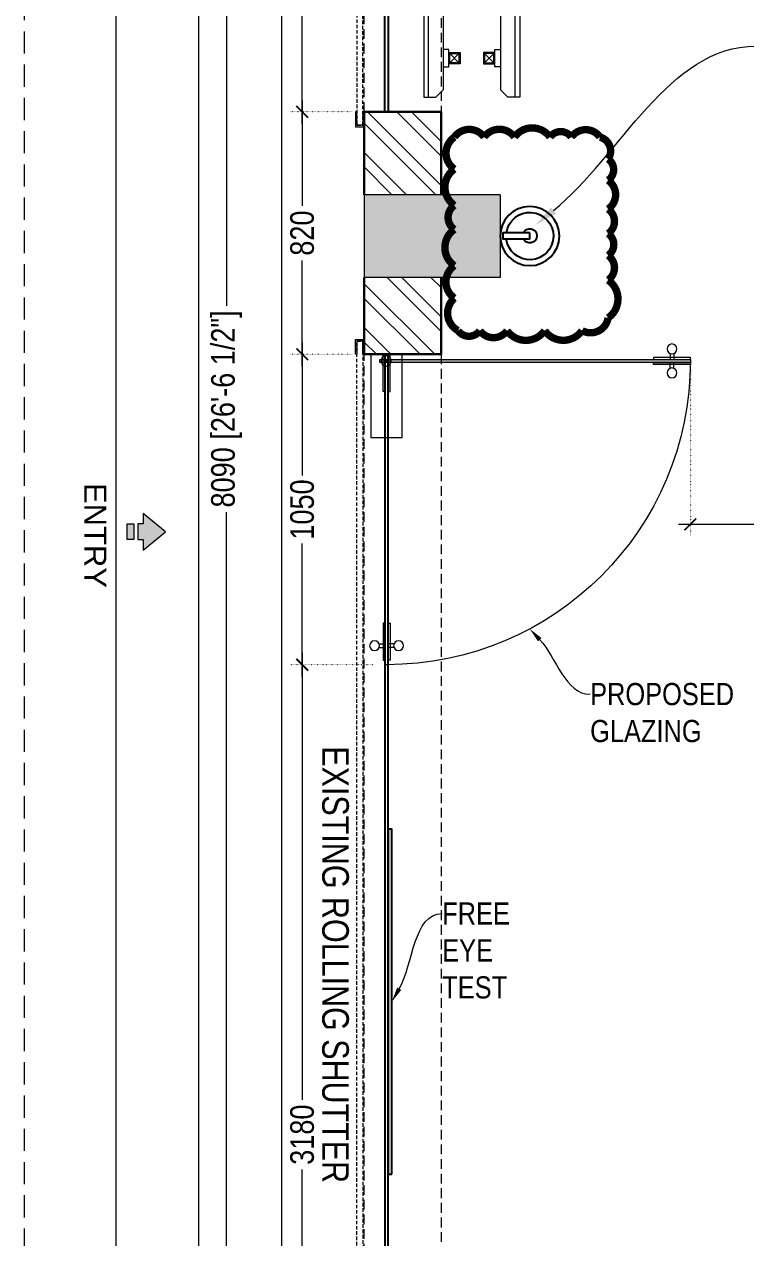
# Model space of a CAD drawing. Header units: millimetres. Extents: x -49972 to -35289, y -2918842 to -2908283.
# Drawn here: x -49732 to -47291, y -2916454 to -2912349 of the extents above; entities that cross this region are included whole.
import ezdxf
from ezdxf import colors
from ezdxf.entities.mleader import LeaderData, LeaderLine
from ezdxf.math import Vec2, Vec3

# ---------------------------------------------------------------- set-up
doc = ezdxf.new("R2010")
doc.units = ezdxf.units.MM
doc.header["$LTSCALE"] = 12
doc.header["$MEASUREMENT"] = 0
doc.header["$PDMODE"] = 3
for name, pattern in [('a_p6_plan_L18$0$HIDDEN', [0.375, 0.25, -0.125]), ('DASHED', [0.75, 0.5, -0.25]), ('DOT2', [0.125, 0, -0.125]), ('HIDDENX2', [0.75, 0.5, -0.25])]:
    doc.linetypes.add(name, pattern=pattern)
doc.layers.get('0').update_dxf_attribs({"lineweight": 25})
for name, color, linetype, lineweight in [('A-COL', 243, 'Continuous', 9), ('A-shutter', 8, 'Continuous', 18), ('A-STAIR', 6, 'Continuous', 5), ('A-WALL', 93, 'Continuous', 30), ('Beam', 3, 'DASHED', 13), ('Column hatch', 8, 'Continuous', 9), ('fire extinguisher Cylinder', 1, 'Continuous', 25), ('LENS-TEXT', 31, 'Continuous', 5), ('LENS_DIMENSION', 193, 'Continuous', 0), ('LENS_GLASS', 4, 'Continuous', 5), ('LENS_TEXT', 31, 'Continuous', 5), ('LK-EQPMT', 3, 'Continuous', 18), ('LK-IT', 3, 'Continuous', 18), ('LN-HATCH', 251, 'Continuous', 0), ('rolling shutter', 10, 'DASHED', 13), ('step', 74, 'Continuous', 5)]:
    doc.layers.add(name, color=color, linetype=linetype, lineweight=lineweight)
doc.layers.add('A-GLAZING', color=162, linetype='Continuous')
doc.styles.add('FORMAT', font='')
doc.styles.get("Standard").update_dxf_attribs({"font": 'Arial Narrow.ttf'})
doc.styles.get('FORMAT').set_extended_font_data('Century Gothic')
doc.dimstyles.new('Working', dxfattribs={"dimscale": 0.8, "dimtxt": 100, "dimasz": 50, "dimexe": 50, "dimexo": 50, "dimgap": 25, "dimtad": 0, "dimdec": 0, "dimzin": 0, "dimdsep": 46, "dimtxsty": 'Standard', "dimblk": 'ARCHTICK', "dimcen": 0, "dimdle": 50, "dimclrd": 250, "dimclre": 8, "dimclrt": 7, "dimadec": 0, "dimazin": 0, "dimtfac": 1, "dimtdec": 0, "dimtofl": 0, "dimtmove": 1, "dimatfit": 3, "dimfxl": 3, "dimtolj": 1, "dimlwd": 5, "dimlwe": 0, "dimarcsym": 0})

# ---------------------------------------------------------------- blocks, each defined once
blk = doc.blocks.new('55INCH')
at = {"layer": 'LK-EQPMT', "ltscale": 12}
for p, q in [((2111558.8, 1135690.5), (2111583.2, 1135690.5)), ((2111583.2, 1135690.5), (2111607.7, 1135666)), ((2111607.7, 1134473.9), (2111607.7, 1135666)), ((2111607.7, 1135587.9), (2111627.2, 1135587.9)), ((2111627.2, 1135587.9), (2111627.2, 1135529.3)), ((2111627.2, 1135529.3), (2111607.7, 1135529.3)), ((2111627.2, 1134610.6), (2111607.7, 1134610.6)), ((2111627.2, 1134610.6), (2111627.2, 1134552)), ((2111607.7, 1134552), (2111627.2, 1134552)), ((2111558.8, 1134449.5), (2111583.2, 1134449.5)), ((2111583.2, 1134449.5), (2111607.7, 1134473.9))]:
    blk.add_line(p, q, dxfattribs=at)
at = {"layer": 'LK-EQPMT'}
for p, q in [((2111661.6, 1135543.3), (2111631, 1135573.9)), ((2111661.6, 1135573.9), (2111631, 1135543.3)), ((2111661.6, 1134597.1), (2111631, 1134566.5))]:
    blk.add_line(p, q, dxfattribs=at)
at = {"layer": 'LK-EQPMT', "ltscale": 12}
blk.add_lwpolyline([(2111542.6, 1135690.5), (2111558.8, 1135690.5), (2111558.8, 1134449.5), (2111542.6, 1134449.5)], close=True, dxfattribs=at)
at = {"layer": 'LK-EQPMT'}
for points in [[(2111627.2, 1135577.7), (2111627.2, 1135539.5), (2111665.4, 1135539.5), (2111665.4, 1135577.7)], [(2111631, 1135573.9), (2111631, 1135543.3), (2111661.6, 1135543.3), (2111661.6, 1135573.9)], [(2111627.2, 1134562.7), (2111627.2, 1134600.9), (2111665.4, 1134600.9), (2111665.4, 1134562.7)], [(2111631, 1134566.5), (2111631, 1134597.1), (2111661.6, 1134597.1), (2111661.6, 1134566.5)]]:
    blk.add_lwpolyline(points, close=True, dxfattribs=at)
blk = doc.blocks.new('Entrance Door')
at = {"layer": 'LENS_GLASS', "ltscale": 111}
blk.add_hatch(color=256, dxfattribs=at).paths.add_polyline_path([(18, -34.8), (18, -1235), (30, -1235), (30, -34.8)])
at = {"layer": 'LENS_GLASS'}
for p, q in [((1117.8, -31.3), (1117.8, -54.3)), ((1132.8, -31.3), (1132.8, -54.3)), ((30, -54.2), (18, -66.2)), ((1117.8, -89.2), (1117.8, -66.3)), ((1132.8, -89.2), (1132.8, -66.3))]:
    blk.add_line(p, q, dxfattribs=at)
at = {"layer": 'LENS_GLASS', "ltscale": 44}
for p, q in [((-4.9, -1156.3), (18, -1156.3)), ((-4.9, -1171.3), (18, -1171.3)), ((52.9, -1156.3), (30, -1156.3)), ((52.9, -1171.3), (30, -1171.3))]:
    blk.add_line(p, q, dxfattribs=at)
at = {"layer": 'LENS_GLASS'}
for points in [[(320, -120.5), (0, -120.5), (0, 0), (320, 0)], [(0, -54.2), (142.5, -54.2), (142.5, -46.8), (0, -46.8)], [(1180.8, -54.3), (1038.3, -54.3), (1038.3, -46.8), (1180.8, -46.8)], [(0, -66.2), (142.5, -66.2), (142.5, -73.7), (0, -73.7)], [(1180.8, -66.3), (1038.3, -66.3), (1038.3, -73.8), (1180.8, -73.8)]]:
    blk.add_lwpolyline(points, close=True, dxfattribs=at)
at = {"layer": 'LENS_GLASS', "ltscale": 111}
blk.add_lwpolyline([(18, -34.8), (18, -1235), (30, -1235), (30, -34.8)], close=True, dxfattribs=at)
at = {"layer": 'LENS_GLASS', "ltscale": 222}
blk.add_lwpolyline([(-1.5, -66.2), (1198.8, -66.2), (1198.8, -54.2), (-1.5, -54.2)], close=True, dxfattribs=at)
at = {"layer": 'LENS_GLASS', "ltscale": 44}
for points in [[(18, -1092.5), (18, -1235), (10.5, -1235), (10.5, -1092.5)], [(30, -1092.5), (30, -1235), (37.5, -1235), (37.5, -1092.5)]]:
    blk.add_lwpolyline(points, close=True, dxfattribs=at)
at = {"layer": 'LENS_GLASS'}
for centre, radius in [((1125.3, -13.9), 19), ((24, -58.7), 19.8), ((1125.3, -106.6), 19)]:
    blk.add_circle(centre, radius, dxfattribs=at)
at = {"layer": 'LENS_GLASS', "ltscale": 44}
for centre in [(-22.4, -1163.8), (70.4, -1163.8)]:
    blk.add_circle(centre, 19, dxfattribs=at)
at = {"layer": 'LENS_GLASS', "ltscale": 222}
blk.add_arc((24, -60.2), 1174.8, 270, 359.9996, dxfattribs=at)
blk = doc.blocks.new('*U41')
at = {"layer": 'A-shutter', "color": 5, "ltscale": 10}
for points in [[(41039206.5, -1561539.2), (41039206.5, -1561544.2), (41039161.5, -1561544.2), (41039161.5, -1561564.2), (41039206.5, -1561564.2), (41039206.5, -1561569.2), (41039156.5, -1561569.2), (41039156.5, -1561539.2)], [(41042246.5, -1561539.2), (41042246.5, -1561544.2), (41042291.5, -1561544.2), (41042291.5, -1561564.2), (41042246.5, -1561564.2), (41042246.5, -1561569.2), (41042296.5, -1561569.2), (41042296.5, -1561539.2)]]:
    blk.add_lwpolyline(points, close=True, dxfattribs=at)
at = {"layer": 'A-shutter', "color": 5, "linetype": 'HIDDENX2', "ltscale": 2, "true_color": 0x0505ff}
blk.add_lwpolyline([(41039161.5, -1561544.2), (41039161.5, -1561564.2), (41042291.5, -1561564.2), (41042291.5, -1561544.2)], close=True, dxfattribs=at)
blk = doc.blocks.new('*U42')
at = {"layer": 'A-shutter', "color": 5, "linetype": 'HIDDENX2', "ltscale": 2, "true_color": 0x0505ff}
blk.add_lwpolyline([(41037971.5, -1561544.2), (41037971.5, -1561564.2), (41042291.5, -1561564.2), (41042291.5, -1561544.2)], close=True, dxfattribs=at)
at = {"layer": 'A-shutter', "color": 5, "ltscale": 10}
blk.add_lwpolyline([(41042246.5, -1561539.2), (41042246.5, -1561544.2), (41042291.5, -1561544.2), (41042291.5, -1561564.2), (41042246.5, -1561564.2), (41042246.5, -1561569.2), (41042296.5, -1561569.2), (41042296.5, -1561539.2)], close=True, dxfattribs=at)
blk = doc.blocks.new('chennai mugappair existignd')
at = {"layer": 'Column hatch'}
h = blk.add_hatch(color=8, dxfattribs=at)
h.dxf.hatch_style = 1
h.paths.add_polyline_path([(-19582.7, -2782835.6), (-19582.7, -2782305.6), (-19842.7, -2782305.6), (-19842.7, -2782835.6)])
h.paths.add_polyline_path([(-19382.7, -2786435.6), (-19382.7, -2786155.6), (-19842.7, -2786155.6), (-19842.7, -2786435.6)])
h.paths.add_polyline_path([(-19582.7, -2791485.6), (-19582.7, -2790925.6), (-19842.7, -2790925.6), (-19842.7, -2791485.6)])
at = {"layer": 'LN-HATCH'}
h = blk.add_hatch(dxfattribs=at)
h.set_pattern_fill('ANSI32', color=256, scale=11, angle=90)
h.set_pattern_definition([(135, (-53798.23, 2272851.68), (-74.087113, -74.087113), []), (135, (-53798.23, 2272901.08), (-74.087113, -74.087113), [])])
h.paths.add_polyline_path([(-19582.7, -2786155.6), (-19582.7, -2785875.6), (-19842.7, -2785875.6), (-19842.7, -2786155.6)])
h.paths.add_polyline_path([(-19582.7, -2786695.6), (-19582.7, -2786435.6), (-19842.7, -2786435.6), (-19842.7, -2786695.6)])
at = {"layer": 'A-COL'}
for p, q in [((-19382.7, -2786155.6), (-19842.7, -2786155.6)), ((-19842.7, -2786155.6), (-19842.7, -2786435.6)), ((-19382.7, -2786155.6), (-19382.7, -2786435.6)), ((-19382.7, -2786435.6), (-19842.7, -2786435.6))]:
    blk.add_line(p, q, dxfattribs=at)
at = {"layer": 'A-GLAZING'}
for points in [[(-19761.2, -2782835.6), (-19761.2, -2785875.6), (-19773.2, -2785875.6), (-19773.2, -2782835.6)], [(-19761.2, -2790925.6), (-19761.2, -2786695.6), (-19773.2, -2786695.6), (-19773.2, -2790925.6)]]:
    blk.add_lwpolyline(points, close=True, dxfattribs=at)
at = {"layer": 'A-STAIR', "color": 6}
for p, q in [((-20682.7, -2782305.6), (-20682.7, -2791485.6)), ((-20402.7, -2791485.6), (-20402.7, -2782305.6)), ((-20122.7, -2782305.6), (-20122.7, -2791485.6))]:
    blk.add_line(p, q, dxfattribs=at)
at = {"layer": 'A-WALL', "color": 1}
for p, q in [((-19582.7, -2785875.6), (-19842.7, -2785875.6)), ((-19842.7, -2785875.6), (-19842.7, -2786155.6)), ((-19582.7, -2785875.6), (-19582.7, -2786155.6)), ((-19842.7, -2786435.6), (-19842.7, -2786695.6)), ((-19582.7, -2786435.6), (-19582.7, -2786695.6)), ((-19582.7, -2786695.6), (-19842.7, -2786695.6))]:
    blk.add_line(p, q, dxfattribs=at)
at = {"layer": 'Beam', "linetype": 'a_p6_plan_L18$0$HIDDEN', "lineweight": 5, "ltscale": 25}
blk.add_line((-20992.7, -2782565.6), (-20992.7, -2791225.6), dxfattribs=at)
at = {"layer": 'Beam', "linetype": 'a_p6_plan_L18$0$HIDDEN', "lineweight": 5, "ltscale": 11}
for points in [[(-19582.7, -2782835.6), (-19582.7, -2785875.6), (-19842.7, -2785875.6), (-19842.7, -2782835.6)], [(-19582.7, -2786695.6), (-19582.7, -2790925.6), (-19842.7, -2790925.6), (-19842.7, -2786695.6)]]:
    blk.add_lwpolyline(points, close=True, dxfattribs=at)
at = {"layer": 'A-GLAZING', "xscale": -0.8748404702499005, "yscale": 0.8748404702499005, "zscale": 0.8748404702499005, "rotation": 89.99998890931916}
blk.add_blockref('Entrance Door', (-19819.9, -2786696.9), dxfattribs=at)
at = {"layer": 'rolling shutter', "color": 2, "rotation": 270}
blk.add_blockref('*U41', (1541696.5, 38256370.9), dxfattribs=at)
at = {"layer": 'rolling shutter', "color": 2, "xscale": -1, "rotation": 270}
blk.add_blockref('*U42', (1541696.5, -43828942.1), dxfattribs=at)
blk = doc.blocks.new('_ArchTick')
at = {"const_width": 0.15}
blk.add_lwpolyline([(-0.5, -0.5), (0.5, 0.5)], dxfattribs=at)
blk = doc.blocks.new('*D157')
at = {"layer": 'Defpoints', "color": 0, "transparency": 16777216}
for p in [(-48581.7, -2909605.7), (-49047.5, -2917695.7), (-48581.7, -2917695.7)]:
    blk.add_point(p, dxfattribs=at)
at = {"layer": 'LENS_DIMENSION', "color": 8, "lineweight": 5, "transparency": 16777216}
for p, q in [((-49047.5, -2909565.7), (-49047.5, -2913302)), ((-49047.5, -2917735.7), (-49047.5, -2913999.4))]:
    blk.add_line(p, q, dxfattribs=at)
at = {"layer": 'LENS_DIMENSION', "color": 8, "linetype": 'DOT2', "lineweight": 0, "transparency": 16777216}
for p, q in [((-48621.7, -2909605.7), (-49087.5, -2909605.7)), ((-48621.7, -2917695.7), (-49087.5, -2917695.7))]:
    blk.add_line(p, q, dxfattribs=at)
at = {"layer": 'LENS_DIMENSION', "color": 8, "lineweight": 5, "transparency": 16777216, "xscale": 40, "yscale": 40, "zscale": 40}
for p, rotation in [((-49047.5, -2909605.7), 90), ((-49047.5, -2917695.7), 270)]:
    blk.add_blockref('_ArchTick', p, dxfattribs=dict(at, rotation=rotation))
at = {"layer": 'LENS_DIMENSION', "color": 0, "transparency": 16777216, "insert": (-49047.5, -2913650.7), "char_height": 80, "attachment_point": 5, "rotation": 90}
blk.add_mtext('\\A1;8090 [26\'-6 1/2"]', dxfattribs=at)
blk = doc.blocks.new('*D159')
at = {"layer": 'Defpoints', "color": 0, "transparency": 16777216}
for p in [(-48791.5, -2914515.8), (-48511.5, -2914515.8), (-48581.7, -2917695.7)]:
    blk.add_point(p, dxfattribs=at)
at = {"layer": 'LENS_DIMENSION', "color": 8, "lineweight": 5, "transparency": 16777216}
for p, q in [((-48791.5, -2914475.8), (-48791.5, -2915987.9)), ((-48791.5, -2917735.7), (-48791.5, -2916223.6))]:
    blk.add_line(p, q, dxfattribs=at)
at = {"layer": 'LENS_DIMENSION', "color": 8, "linetype": 'DOT2', "lineweight": 0, "transparency": 16777216}
for p, q in [((-48551.5, -2914515.8), (-48831.5, -2914515.8)), ((-48621.7, -2917695.7), (-48831.5, -2917695.7))]:
    blk.add_line(p, q, dxfattribs=at)
at = {"layer": 'LENS_DIMENSION', "color": 8, "lineweight": 5, "transparency": 16777216, "xscale": 40, "yscale": 40, "zscale": 40}
for p, rotation in [((-48791.5, -2914515.8), 90), ((-48791.5, -2917695.7), 270)]:
    blk.add_blockref('_ArchTick', p, dxfattribs=dict(at, rotation=rotation))
at = {"layer": 'LENS_DIMENSION', "color": 0, "transparency": 16777216, "insert": (-48791.5, -2916105.8), "char_height": 80, "attachment_point": 5, "rotation": 90}
blk.add_mtext('\\A1;3180', dxfattribs=at)
blk = doc.blocks.new('*D160')
at = {"layer": 'Defpoints', "color": 0, "transparency": 16777216}
for p in [(-48791.5, -2913465.7), (-48581.7, -2913465.7), (-48511.5, -2914515.8)]:
    blk.add_point(p, dxfattribs=at)
at = {"layer": 'LENS_DIMENSION', "color": 8, "lineweight": 5, "transparency": 16777216}
for p, q in [((-48791.5, -2913425.7), (-48791.5, -2913876)), ((-48791.5, -2914555.8), (-48791.5, -2914105.5))]:
    blk.add_line(p, q, dxfattribs=at)
at = {"layer": 'LENS_DIMENSION', "color": 8, "linetype": 'DOT2', "lineweight": 0, "transparency": 16777216}
for p, q in [((-48621.7, -2913465.7), (-48831.5, -2913465.7)), ((-48551.5, -2914515.8), (-48831.5, -2914515.8))]:
    blk.add_line(p, q, dxfattribs=at)
at = {"layer": 'LENS_DIMENSION', "color": 8, "lineweight": 5, "transparency": 16777216, "xscale": 40, "yscale": 40, "zscale": 40}
for p, rotation in [((-48791.5, -2913465.7), 90), ((-48791.5, -2914515.8), 270)]:
    blk.add_blockref('_ArchTick', p, dxfattribs=dict(at, rotation=rotation))
at = {"layer": 'LENS_DIMENSION', "color": 0, "transparency": 16777216, "insert": (-48791.5, -2913990.8), "char_height": 80, "attachment_point": 5, "rotation": 90}
blk.add_mtext('\\A1;1050', dxfattribs=at)
blk = doc.blocks.new('*D161')
at = {"layer": 'Defpoints', "color": 0, "transparency": 16777216}
for p in [(-48791.5, -2912645.7), (-48581.7, -2912645.7), (-48581.7, -2913465.7)]:
    blk.add_point(p, dxfattribs=at)
at = {"layer": 'LENS_DIMENSION', "color": 8, "lineweight": 5, "transparency": 16777216}
for p, q in [((-48791.5, -2912605.7), (-48791.5, -2912963.4)), ((-48791.5, -2913505.7), (-48791.5, -2913148.1))]:
    blk.add_line(p, q, dxfattribs=at)
at = {"layer": 'LENS_DIMENSION', "color": 8, "linetype": 'DOT2', "lineweight": 0, "transparency": 16777216}
for p, q in [((-48621.7, -2912645.7), (-48831.5, -2912645.7)), ((-48621.7, -2913465.7), (-48831.5, -2913465.7))]:
    blk.add_line(p, q, dxfattribs=at)
at = {"layer": 'LENS_DIMENSION', "color": 8, "lineweight": 5, "transparency": 16777216, "xscale": 40, "yscale": 40, "zscale": 40}
for p, rotation in [((-48791.5, -2912645.7), 90), ((-48791.5, -2913465.7), 270)]:
    blk.add_blockref('_ArchTick', p, dxfattribs=dict(at, rotation=rotation))
at = {"layer": 'LENS_DIMENSION', "color": 0, "transparency": 16777216, "insert": (-48791.5, -2913055.7), "char_height": 80, "attachment_point": 5, "rotation": 90}
blk.add_mtext('\\A1;820', dxfattribs=at)
blk = doc.blocks.new('*D162')
at = {"layer": 'Defpoints', "color": 0, "transparency": 16777216}
for p in [(-48791.5, -2909605.7), (-48581.7, -2909605.7), (-48581.7, -2912645.7)]:
    blk.add_point(p, dxfattribs=at)
at = {"layer": 'LENS_DIMENSION', "color": 8, "lineweight": 5, "transparency": 16777216}
for p, q in [((-48791.5, -2909565.7), (-48791.5, -2911007.9)), ((-48791.5, -2912685.7), (-48791.5, -2911243.6))]:
    blk.add_line(p, q, dxfattribs=at)
at = {"layer": 'LENS_DIMENSION', "color": 8, "linetype": 'DOT2', "lineweight": 0, "transparency": 16777216}
for p, q in [((-48621.7, -2909605.7), (-48831.5, -2909605.7)), ((-48621.7, -2912645.7), (-48831.5, -2912645.7))]:
    blk.add_line(p, q, dxfattribs=at)
at = {"layer": 'LENS_DIMENSION', "color": 8, "lineweight": 5, "transparency": 16777216, "xscale": 40, "yscale": 40, "zscale": 40}
for p, rotation in [((-48791.5, -2909605.7), 90), ((-48791.5, -2912645.7), 270)]:
    blk.add_blockref('_ArchTick', p, dxfattribs=dict(at, rotation=rotation))
at = {"layer": 'LENS_DIMENSION', "color": 0, "transparency": 16777216, "insert": (-48791.5, -2911125.7), "char_height": 80, "attachment_point": 5, "rotation": 90}
blk.add_mtext('\\A1;3040', dxfattribs=at)
blk = doc.blocks.new('*D172')
at = {"layer": 'Defpoints', "color": 0, "transparency": 16777216}
for p in [(-47478.5, -2913479.5), (-47478.5, -2914040.7), (-46274.3, -2914215.7)]:
    blk.add_point(p, dxfattribs=at)
at = {"layer": 'LENS_DIMENSION', "color": 8, "linetype": 'DOT2', "lineweight": 0, "transparency": 16777216}
for p, q in [((-47478.5, -2913519.5), (-47478.5, -2914080.7)), ((-46274.3, -2914175.7), (-46274.3, -2914000.7))]:
    blk.add_line(p, q, dxfattribs=at)
at = {"layer": 'LENS_DIMENSION', "color": 8, "lineweight": 5, "transparency": 16777216}
for p, q in [((-47518.5, -2914040.7), (-46812.3, -2914040.7)), ((-46234.3, -2914040.7), (-46582.7, -2914040.7))]:
    blk.add_line(p, q, dxfattribs=at)
at = {"layer": 'LENS_DIMENSION', "color": 8, "lineweight": 5, "transparency": 16777216, "xscale": 40, "yscale": 40, "zscale": 40, "rotation": 180}
blk.add_blockref('_ArchTick', (-47478.5, -2914040.7), dxfattribs=at)
at = {"layer": 'LENS_DIMENSION', "color": 8, "lineweight": 5, "transparency": 16777216, "xscale": 40, "yscale": 40, "zscale": 40}
blk.add_blockref('_ArchTick', (-46274.3, -2914040.7), dxfattribs=at)
at = {"layer": 'LENS_DIMENSION', "color": 0, "transparency": 16777216, "insert": (-46697.5, -2914040.7), "char_height": 80, "attachment_point": 5}
blk.add_mtext('\\A1;1204', dxfattribs=at)
blk = doc.blocks.new('32r23')
at = {"layer": 'step'}
h = blk.add_hatch(color=2, dxfattribs=at)
h.paths.add_polyline_path([(-329401.1, -464168.1), (-329401.1, -464277.2), (-329362.9, -464277.2), (-329362.9, -464350.4), (-329208.2, -464222.6), (-329362.9, -464094.9), (-329362.9, -464168.1)])
h.paths.add_polyline_path([(-329473.6, -464168.1), (-329427.7, -464168.1), (-329427.7, -464277.2), (-329473.6, -464277.2)])
at = {"layer": 'step', "color": 2}
blk.add_lwpolyline([(-329401.1, -464168.1), (-329401.1, -464277.2), (-329362.9, -464277.2), (-329362.9, -464350.4), (-329208.2, -464222.6), (-329362.9, -464094.9), (-329362.9, -464168.1), (-329401.1, -464168.1)], dxfattribs=at)
blk.add_lwpolyline([(-329473.6, -464168.1), (-329427.7, -464168.1), (-329427.7, -464277.2), (-329473.6, -464277.2)], close=True, dxfattribs=at)
blk = doc.blocks.new('Fire Extinguisher')
at = {"layer": 'fire extinguisher Cylinder'}
blk.add_lwpolyline([(589005.8, -118755.1), (589119.7, -118755.1), (589119.7, -118780.2), (589005.8, -118780.2)], close=True, dxfattribs=at)
blk.add_circle((589005.8, -118768.7), 125, dxfattribs=at)
for centre, radius, start, end in [((589005.8, -118768.7), 100, 7.783, 353.372), ((589005.8, -118767.7), 30.1, 24.6345, 335.3655)]:
    blk.add_arc(centre, radius, start, end, dxfattribs=at)

msp = doc.modelspace()

# ---------------------------------------------------------------- linework, layer by layer
msp.add_lwpolyline([(-48488.2, -2916239.7), (-48488.2, -2915071.7), (-48500.2, -2915071.7), (-48500.2, -2916239.7)], close=True)
at = {"layer": 'LENS-TEXT', "color": 1, "true_color": 0xf50000, "const_width": 25}
msp.add_lwpolyline([(-48276.9, -2912731.1, 0.520567), (-48276.9, -2912839.3, 0.520567), (-48276.9, -2912961.9, 0.520567), (-48276.9, -2913043.1, 0.520567), (-48276.9, -2913166, 0.520567), (-48276.9, -2913275.7, 0.520567), (-48264.5, -2913385.5, 0.520567), (-48190.5, -2913385.5, 0.520567), (-48098.5, -2913385.5, 0.520567), (-47971.3, -2913385.5, 0.520567), (-47844.9, -2913385.5, 0.520567), (-47756.7, -2913342.6, 0.520567), (-47756.7, -2913214.5, 0.520567), (-47756.7, -2913131.4, 0.520567), (-47756.7, -2913057.3, 0.520567), (-47756.7, -2912974.5, 0.520567), (-47756.7, -2912876.9, 0.520567), (-47756.7, -2912804.9, 0.520567), (-47784.1, -2912731.1, 0.520567), (-47881, -2912731.1, 0.520567), (-47953.3, -2912731.1, 0.520567), (-48073.5, -2912731.1, 0.520567), (-48176.1, -2912731.1, 0.520567)], format="xyb", close=True, dxfattribs=at)

# ---------------------------------------------------------------- block references
at = {"layer": 'LENS-TEXT'}
msp.add_blockref('chennai mugappair existignd', (-28739, -126770.2), dxfattribs=at)
at = {"layer": 'LK-IT', "xscale": -1, "rotation": 180}
msp.add_blockref('55INCH', (-2159922.8, -1776905.3), dxfattribs=at)
at = {"layer": 'LK-IT', "rotation": 180}
msp.add_blockref('55INCH', (2063487.3, -1776905.3), dxfattribs=at)
at = {"layer": 'step', "xscale": -0.7999767622731495, "yscale": 0.7999767622731495, "zscale": 0.7999767622731495}
msp.add_blockref('Fire Extinguisher', (423169.3, -2818053.6), dxfattribs=at)
at = {"layer": 'step', "lineweight": -3, "xscale": 0.4855882348492743, "yscale": 0.4855882348492743, "zscale": 0.4855882348492743}
msp.add_blockref('32r23', (110605.2, -2688645.1), dxfattribs=at)

# ---------------------------------------------------------------- texts
at = {"layer": 'LENS_TEXT', "color": 7, "lineweight": -3, "insert": (-49529.1, -2913530.6), "char_height": 75, "width": 1087.013, "attachment_point": 7, "rotation": 270, "style": 'FORMAT'}
msp.add_mtext('\\pi543.50661;{\\fArial|b0|i0|c0|p34;\\C256;\\P\\pi528.9517; \\P\\pi370.51037;ENTRY}', dxfattribs=at)
at = {"layer": 'LENS_TEXT', "linetype": 'Continuous', "ltscale": 3, "insert": (-48679.5, -2915530.7), "char_height": 90, "width": 2082.461, "attachment_point": 5, "rotation": 270}
msp.add_mtext('EXISTING ROLLING SHUTTER', dxfattribs=at)

# ---------------------------------------------------------------- dimensions: what is measured, and where the dimension line sits
at = {"layer": 'LENS_DIMENSION'}
for base, p1, p2, picture, middle in [((-49047.5, -2917695.7), (-48581.7, -2909605.7), (-48581.7, -2917695.7), '*D157', (-49047.5, -2913650.7)), ((-48791.5, -2909605.7), (-48581.7, -2912645.7), (-48581.7, -2909605.7), '*D162', (-48791.5, -2911125.7)), ((-48791.5, -2912645.7), (-48581.7, -2913465.7), (-48581.7, -2912645.7), '*D161', (-48791.5, -2913055.7)), ((-48791.5, -2913465.7), (-48511.5, -2914515.8), (-48581.7, -2913465.7), '*D160', (-48791.5, -2913990.8)), ((-48791.5, -2914515.8), (-48581.7, -2917695.7), (-48511.5, -2914515.8), '*D159', (-48791.5, -2916105.8))]:
    dim = msp.add_linear_dim(base=base, p1=p1, p2=p2, angle=90, dimstyle='Working', override={"dimclrd": 8, "dimclrt": 0, "dimfxl": 25}, dxfattribs=at)
    dim.commit()
    dim.dimension.update_dxf_attribs({"geometry": picture, "text_midpoint": middle})
dim = msp.add_linear_dim(base=(-47478.5, -2914040.7), p1=(-46274.3, -2914215.7), p2=(-47478.5, -2913479.5), dimstyle='Working', override={"dimclrd": 8, "dimclrt": 0, "dimfxl": 25}, dxfattribs=at)
dim.commit()
dim.dimension.update_dxf_attribs({"geometry": '*D172', "text_midpoint": (-46697.5, -2914040.7), "dimtype": 128})

# ---------------------------------------------------------------- leaders
at = {"layer": 'LENS_TEXT', "color": 12, "linetype": 'Continuous', "ltscale": 2, "true_color": 0xdb0000}
ml = msp.add_multileader_mtext('Standard', dxfattribs=at)
ml.set_content('{\\fArial Narrow|b0|i1|c0|p34;\\C12;\\c194;2kg Fire extinguisher-\\PABC 2 on floor}', color=1)
ml.set_leader_properties(color=(219, 0, 0), linetype='ByLayer', lineweight=-1)
ml.build(insert=Vec2(0, 0))
ml.multileader.update_dxf_attribs({"leader_type": 2, "dogleg_length": 0.36, "arrow_head_size": 80})
ctx = ml.context
ctx.base_point, ctx.char_height, ctx.arrow_head_size, ctx.landing_gap_size, ctx.plane_origin = Vec3(-47257.3, -2912423.1), 85, 80, 0.09, Vec3(-57710.2, -2912069)
notes = []
notes.append((ctx, [(1, (1, 1, 0), (-47257.7, -2912423.1), (1, 0), 0.36, [(0, [(-48003.7, -2913029.6)], 0, [])])]))
ctx.mtext.insert, ctx.mtext.width, ctx.mtext.flow_direction = Vec3(-47257.2, -2912379.9), 1319.166, 5
at = {"layer": 'LENS_TEXT', "color": 1, "linetype": 'Continuous', "ltscale": 3, "true_color": 0xf50000}
ml = msp.add_multileader_mtext('Standard', dxfattribs=at)
ml.set_content('\\pxql,t3;{\\C256;PROPOSED\\PGLAZING}', color=1)
ml.set_leader_properties(color=256, linetype='ByLayer', lineweight=-1)
ml.build(insert=Vec2(0, 0))
ml.multileader.update_dxf_attribs({"leader_type": 2, "dogleg_length": 0.36, "arrow_head_size": 50})
ctx = ml.context
ctx.base_point, ctx.char_height, ctx.arrow_head_size, ctx.landing_gap_size, ctx.plane_origin = Vec3(-47817.6, -2914615.9), 75, 50, 0.09, Vec3(-49504.2, -2912418.1)
notes.append((ctx, [(0, (1, 1, 0), (-47817.9, -2914615.9), (1, 0), 0.36, [(1, [(-48021.9, -2914394.5)], 0, [])])]))
ctx.mtext.insert, ctx.mtext.width, ctx.mtext.flow_direction = Vec3(-47817.5, -2914577.7), 398.377, 5
ml = msp.add_multileader_mtext('Standard', dxfattribs=at)
ml.set_content('{\\C256;FREE EYE TEST}', color=1)
ml.set_leader_properties(color=256, linetype='ByLayer', lineweight=-1)
ml.build(insert=Vec2(0, 0))
ml.multileader.update_dxf_attribs({"leader_type": 2, "dogleg_length": 0.36, "arrow_head_size": 50})
ctx = ml.context
ctx.base_point, ctx.char_height, ctx.arrow_head_size, ctx.landing_gap_size, ctx.plane_origin = Vec3(-48318, -2915358), 75, 50, 0.09, Vec3(-49595.8, -2913995.6)
notes.append((ctx, [(0, (1, 1, 0), (-48318.4, -2915358), (1, 0), 0.36, [(1, [(-48488.2, -2915655.7)], 0, [])])]))
ctx.mtext.insert, ctx.mtext.width, ctx.mtext.flow_direction = Vec3(-48317.9, -2915320), 354.238, 5
for ctx, leaders in notes:
    for number, flags, end, landing, length, lines in leaders:
        leader = LeaderData()
        leader.index, (leader.has_last_leader_line, leader.has_dogleg_vector, leader.attachment_direction) = number, flags
        leader.last_leader_point, leader.dogleg_vector, leader.dogleg_length = Vec3(end), Vec3(landing), length
        for number, points, colour, breaks in lines:
            line = LeaderLine()
            line.index, line.vertices, line.color, line.breaks = number, Vec3.list(points), colors.encode_raw_color(colour), breaks
            leader.lines.append(line)
        ctx.leaders.append(leader)

doc.saveas('drawing.dxf')
